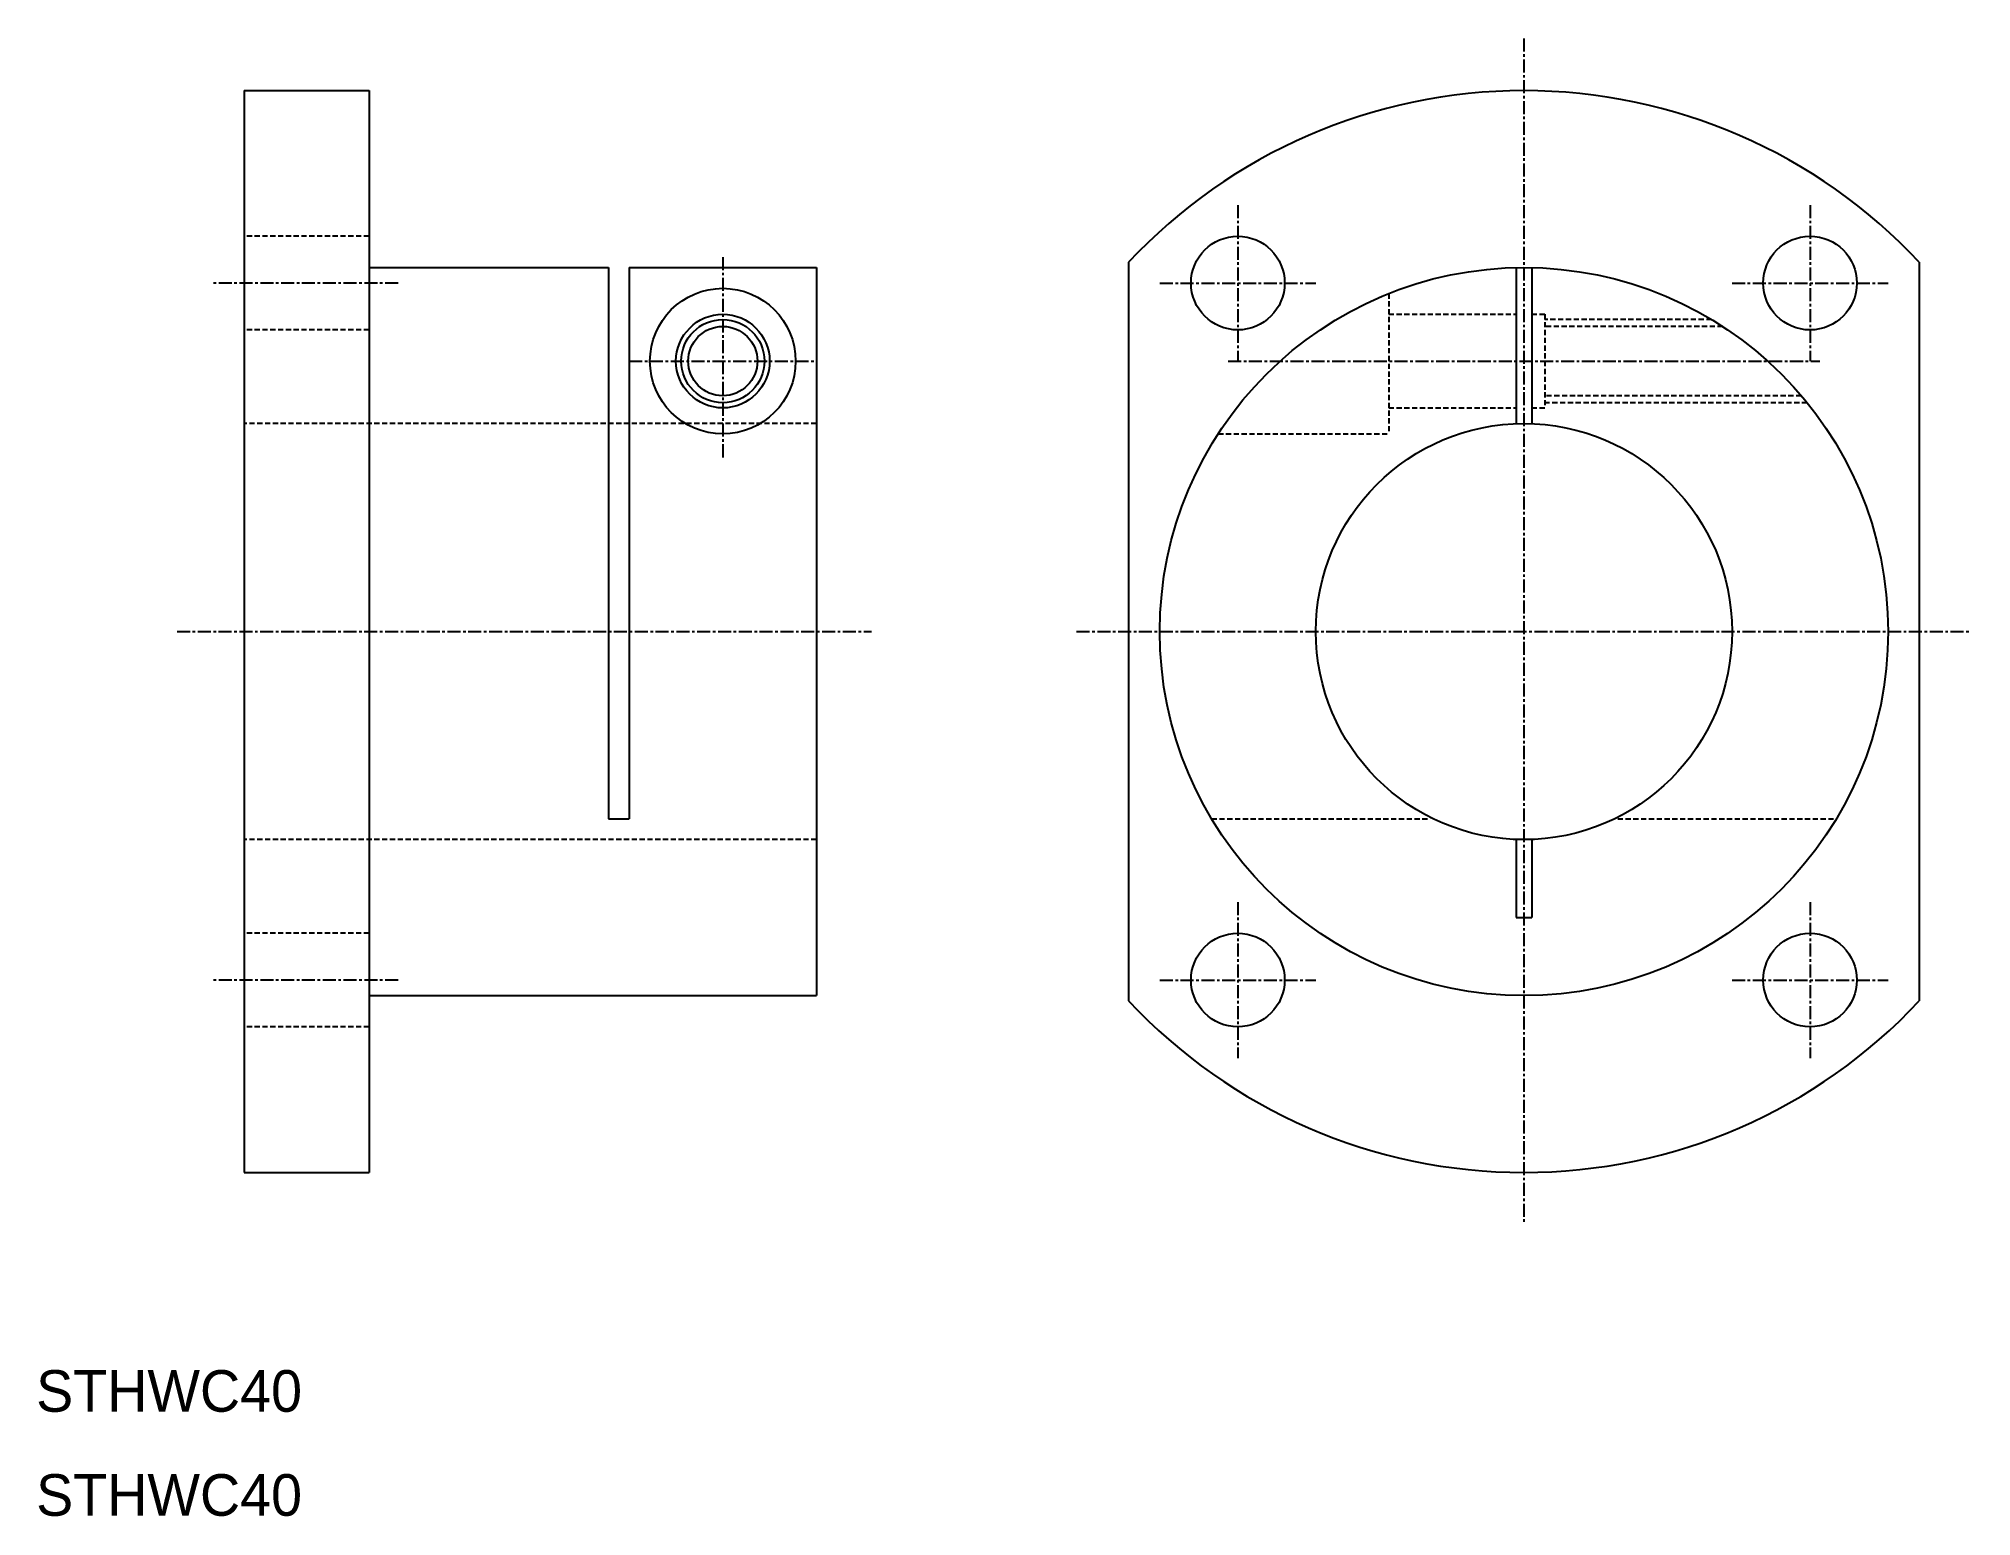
# Model space of a CAD drawing. Extents: x 10 to 196, y 10 to 152.
import ezdxf

# ---------------------------------------------------------------- set-up
doc = ezdxf.new("R2010")
doc.units = 0
doc.linetypes.add('CENTER', pattern=[2, 1.25, -0.25, 0.25, -0.25])
doc.linetypes.add('DASHED', pattern=[0.75, 0.5, -0.25])
doc.layers.get('0').update_dxf_attribs({"linetype": 'CONTINUOUS'})
doc.layers.add('CENTER', color=1, linetype='CENTER')

msp = doc.modelspace()

# ---------------------------------------------------------------- linework, layer by layer
at = {"color": 7, "linetype": 'CONTINUOUS'}
for p, q in [((30, 147), (30, 43)), ((30, 147), (42, 147)), ((42, 147), (42, 43)), ((115, 130.5), (115, 59.5)), ((191, 130.5), (191, 59.5)), ((42, 130), (65, 130)), ((65, 130), (65, 77)), ((67, 130), (67, 77)), ((67, 130), (85, 130)), ((85, 130), (85, 60)), ((152.25, 129.99), (152.25, 114.99)), ((153.75, 129.99), (153.75, 114.99)), ((65, 77), (67, 77)), ((152.25, 75.01), (152.25, 67.5)), ((153.75, 75.01), (153.75, 67.5)), ((152.25, 67.5), (153.75, 67.5)), ((42, 60), (85, 60)), ((30, 43), (42, 43))]:
    msp.add_line(p, q, dxfattribs=at)
at = {"color": 3, "linetype": 'DASHED'}
for p, q in [((42, 133), (30, 133)), ((42, 133), (30, 133)), ((140, 127.5), (140, 114)), ((140, 125.5), (152.25, 125.5)), ((153.75, 125.5), (155, 125.5)), ((155, 125.5), (155, 116.5)), ((171.03, 125), (155, 125)), ((42, 124), (30, 124)), ((42, 124), (30, 124)), ((172.11, 124.32), (155, 124.32)), ((179.66, 117.67), (155, 117.67)), ((140, 116.5), (152.25, 116.5)), ((153.75, 116.5), (155, 116.5)), ((180.22, 117), (155, 117)), ((85, 115), (30, 115)), ((123.61, 114), (140, 114)), ((122.98, 77), (143.99, 77)), ((162.01, 77), (183.02, 77)), ((85, 75), (30, 75)), ((42, 66), (30, 66)), ((42, 66), (30, 66)), ((42, 57), (30, 57)), ((42, 57), (30, 57))]:
    msp.add_line(p, q, dxfattribs=at)
at = {"color": 7, "linetype": 'CONTINUOUS'}
for centre, radius in [((125.5, 128.5), 4.5), ((180.5, 128.5), 4.5), ((153, 95), 35), ((76, 121), 7), ((76, 121), 4.5), ((76, 121), 3.33), ((153, 95), 20), ((125.5, 61.5), 4.5), ((180.5, 61.5), 4.5)]:
    msp.add_circle(centre, radius, dxfattribs=at)
at = {"color": 3, "linetype": 'CONTINUOUS'}
msp.add_circle((76, 121), 4, dxfattribs=at)
at = {"color": 7, "linetype": 'CONTINUOUS'}
for start, end in [(43.0491, 136.9509), (223.0491, 316.9509)]:
    msp.add_arc((153, 95), 52, start, end, dxfattribs=at)
at = {"layer": 'CENTER', "color": 1, "linetype": 'CENTER'}
for p, q in [((153, 152), (153, 38)), ((125.5, 136), (125.5, 121)), ((180.5, 136), (180.5, 121)), ((76, 131), (76, 111.5)), ((44.8, 128.5), (26.85, 128.5)), ((44.8, 128.5), (26.85, 128.5)), ((118, 128.5), (133, 128.5)), ((173, 128.5), (188, 128.5)), ((67, 121), (85, 121)), ((124.57, 121), (181.43, 121)), ((23.54, 95), (90.29, 95)), ((110, 95), (196, 95)), ((125.5, 69), (125.5, 54)), ((180.5, 69), (180.5, 54)), ((44.8, 61.5), (26.85, 61.5)), ((44.8, 61.5), (26.85, 61.5)), ((118, 61.5), (133, 61.5)), ((173, 61.5), (188, 61.5))]:
    msp.add_line(p, q, dxfattribs=at)

# ---------------------------------------------------------------- texts
at = {"color": 7, "linetype": 'CONTINUOUS'}
for p in [(10, 20), (10, 10)]:
    msp.add_text('STHWC40', height=4, dxfattribs=at).set_placement(p)

doc.saveas('drawing.dxf')
